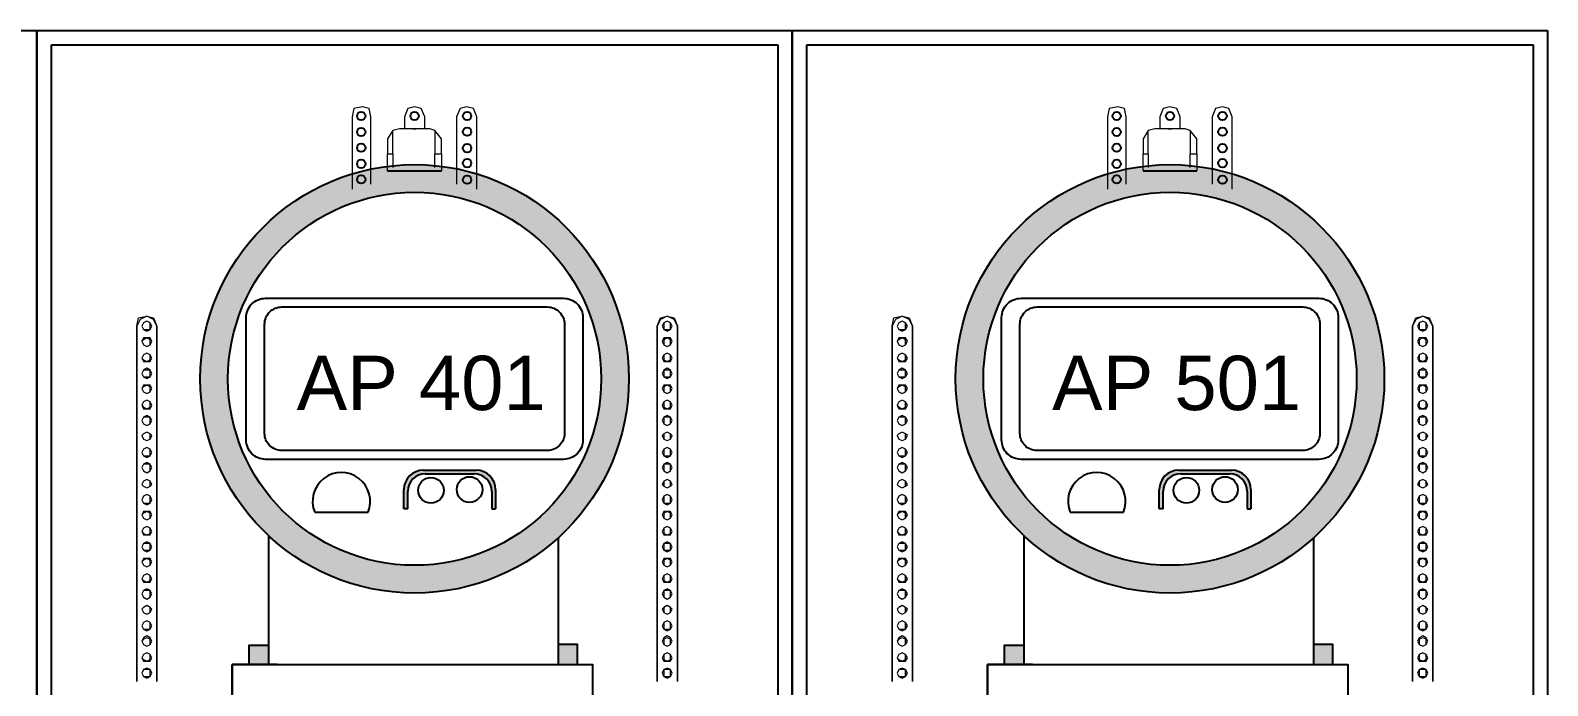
# Model space of a CAD drawing. Header units: millimetres. Extents: x 2991 to 3503, y 2795 to 2987.
# Drawn here: x 3334.93 to 3348.88, y 2841.24 to 2847.27 of the extents above; entities that cross this region are included whole.
import ezdxf

# ---------------------------------------------------------------- set-up
doc = ezdxf.new("R2010")
doc.units = ezdxf.units.MM
doc.layers.add('Pranchas', color=3, linetype='Continuous')
doc.styles.get("Standard").update_dxf_attribs({"font": ''})
doc.styles.get('Standard').set_extended_font_data('Arial')

msp = doc.modelspace()

# ---------------------------------------------------------------- hatches: boundary and pattern name
h = msp.add_hatch(color=256)
h.dxf.hatch_style = 1
h.paths.add_polyline_path([(3337.117, 2841.609), (3336.94, 2841.609), (3336.94, 2841.432), (3337.117, 2841.432)])
h.paths.add_polyline_path([(3339.959, 2841.616), (3339.782, 2841.616), (3339.782, 2841.432), (3339.959, 2841.432)])
h.paths.add_polyline_path([(3340.432, 2844.06, 1), (3336.49, 2844.06, 1)])
h.paths.add_polyline_path([(3336.745, 2844.06, -1), (3340.177, 2844.06, -1)], flags=16)
h.paths.add_polyline_path([(3340.009, 2843.497, -0.414214), (3339.831, 2843.319), (3337.091, 2843.319, -0.414214), (3336.913, 2843.497), (3336.913, 2844.624, -0.414214), (3337.091, 2844.801), (3339.831, 2844.801, -0.414214), (3340.009, 2844.624)], flags=0)
h.paths.add_polyline_path([(3339.84, 2843.558, -0.414214), (3339.682, 2843.4), (3337.24, 2843.4, -0.414214), (3337.082, 2843.558), (3337.082, 2844.562, -0.414214), (3337.24, 2844.721), (3339.682, 2844.721, -0.414214), (3339.84, 2844.562)], flags=0)
h.paths.add_polyline_path([(3339.085, 2843.041, -1), (3338.848, 2843.041, -1)], flags=0)
h.paths.add_polyline_path([(3338.73, 2843.034, -1), (3338.494, 2843.034, -1)], flags=0)
h.paths.add_polyline_path([(3338.033, 2842.832), (3337.543, 2842.832, -1.494135)], flags=0)
h = msp.add_hatch(color=256)
h.dxf.hatch_style = 1
h.paths.add_polyline_path([(3344.064, 2841.609), (3343.887, 2841.609), (3343.887, 2841.432), (3344.064, 2841.432)])
h.paths.add_polyline_path([(3346.906, 2841.616), (3346.728, 2841.616), (3346.728, 2841.432), (3346.906, 2841.432)])
h.paths.add_polyline_path([(3347.378, 2844.06, 1), (3343.437, 2844.06, 1)])
h.paths.add_polyline_path([(3343.692, 2844.06, -1), (3347.124, 2844.06, -1)], flags=16)
h.paths.add_polyline_path([(3346.955, 2843.497, -0.414214), (3346.778, 2843.319), (3344.038, 2843.319, -0.414214), (3343.86, 2843.497), (3343.86, 2844.624, -0.414214), (3344.038, 2844.801), (3346.778, 2844.801, -0.414214), (3346.955, 2844.624)], flags=0)
h.paths.add_polyline_path([(3346.787, 2843.558, -0.414214), (3346.629, 2843.4), (3344.187, 2843.4, -0.414214), (3344.028, 2843.558), (3344.028, 2844.562, -0.414214), (3344.187, 2844.721), (3346.629, 2844.721, -0.414214), (3346.787, 2844.562)], flags=0)
h.paths.add_polyline_path([(3346.032, 2843.041, -1), (3345.795, 2843.041, -1)], flags=0)
h.paths.add_polyline_path([(3345.677, 2843.034, -1), (3345.44, 2843.034, -1)], flags=0)
h.paths.add_polyline_path([(3344.98, 2842.832), (3344.49, 2842.832, -1.494135)], flags=0)
h = msp.add_hatch(color=256)
h.dxf.hatch_style = 1
h.paths.add_polyline_path([(3339.206, 2843.041, 0.414214), (3339.028, 2843.218), (3338.541, 2843.218, 0.414214), (3338.363, 2843.041), (3338.363, 2842.863), (3338.398, 2842.863), (3338.398, 2843.023, -0.414214), (3338.561, 2843.185), (3339.008, 2843.185, -0.414214), (3339.171, 2843.023), (3339.171, 2842.863), (3339.206, 2842.863)])
h = msp.add_hatch(color=256)
h.dxf.hatch_style = 1
h.paths.add_polyline_path([(3346.152, 2843.041, 0.414214), (3345.975, 2843.218), (3345.488, 2843.218, 0.414214), (3345.31, 2843.041), (3345.31, 2842.863), (3345.345, 2842.863), (3345.345, 2843.023, -0.414214), (3345.508, 2843.185), (3345.955, 2843.185, -0.414214), (3346.117, 2843.023), (3346.117, 2842.863), (3346.152, 2842.863)])

# ---------------------------------------------------------------- linework, layer by layer
for p, q in [((3335.121, 2833.506), (3335.121, 2847.133)), ((3335.121, 2847.133), (3338.461, 2847.133)), ((3338.461, 2847.133), (3341.801, 2847.133)), ((3341.801, 2847.133), (3341.801, 2833.506)), ((3342.068, 2833.506), (3342.068, 2847.133)), ((3342.068, 2847.133), (3345.408, 2847.133)), ((3345.408, 2847.133), (3348.748, 2847.133)), ((3348.748, 2847.133), (3348.748, 2833.506)), ((3338.213, 2845.974), (3338.709, 2845.974)), ((3345.16, 2845.974), (3345.656, 2845.974)), ((3338.541, 2843.218), (3339.028, 2843.218)), ((3338.561, 2843.185), (3339.008, 2843.185)), ((3345.488, 2843.218), (3345.975, 2843.218)), ((3345.508, 2843.185), (3345.955, 2843.185)), ((3338.363, 2842.863), (3338.363, 2843.041)), ((3338.398, 2842.863), (3338.398, 2843.023)), ((3339.171, 2843.023), (3339.171, 2842.863)), ((3339.206, 2843.041), (3339.206, 2842.863)), ((3345.31, 2842.863), (3345.31, 2843.041)), ((3345.345, 2842.863), (3345.345, 2843.023)), ((3346.117, 2843.023), (3346.117, 2842.863)), ((3346.152, 2843.041), (3346.152, 2842.863)), ((3337.543, 2842.832), (3338.033, 2842.832)), ((3338.398, 2842.863), (3338.363, 2842.863)), ((3339.171, 2842.863), (3339.206, 2842.863)), ((3344.49, 2842.832), (3344.98, 2842.832)), ((3345.345, 2842.863), (3345.31, 2842.863)), ((3346.117, 2842.863), (3346.152, 2842.863)), ((3337.117, 2842.618), (3337.117, 2841.432)), ((3344.064, 2842.618), (3344.064, 2841.432)), ((3339.782, 2842.597), (3339.782, 2841.432)), ((3346.728, 2842.597), (3346.728, 2841.432)), ((3337.198, 2841.432), (3336.783, 2841.432)), ((3336.783, 2841.432), (3336.783, 2841.022)), ((3344.144, 2841.432), (3343.73, 2841.432)), ((3343.73, 2841.432), (3343.73, 2841.022))]:
    msp.add_line(p, q)
for points in [[(3334.988, 2847.266), (3334.988, 2833.373), (3328.041, 2833.373), (3328.041, 2847.266)], [(3341.934, 2847.266), (3341.934, 2833.373), (3334.988, 2833.373), (3334.988, 2847.266)], [(3348.881, 2847.266), (3348.881, 2833.373), (3341.934, 2833.373), (3341.934, 2847.266)], [(3337.117, 2841.432), (3336.94, 2841.432), (3336.94, 2841.609), (3337.117, 2841.609)], [(3339.782, 2841.432), (3339.959, 2841.432), (3339.959, 2841.616), (3339.782, 2841.616)], [(3344.064, 2841.432), (3343.887, 2841.432), (3343.887, 2841.609), (3344.064, 2841.609)], [(3346.728, 2841.432), (3346.906, 2841.432), (3346.906, 2841.616), (3346.728, 2841.616)], [(3336.783, 2841.432), (3340.097, 2841.432), (3340.097, 2840.603), (3336.783, 2840.603)], [(3343.73, 2841.432), (3347.044, 2841.432), (3347.044, 2840.603), (3343.73, 2840.603)]]:
    msp.add_lwpolyline(points, close=True)
at = {"color": 0, "lineweight": 18}
for points in [[(3338.058, 2845.85), (3338.058, 2846.47), (3338.043, 2846.547), (3337.981, 2846.563), (3337.903, 2846.547), (3337.888, 2846.47), (3337.888, 2845.804)], [(3338.554, 2846.361), (3338.554, 2846.47), (3338.523, 2846.547), (3338.461, 2846.563), (3338.399, 2846.547), (3338.368, 2846.47), (3338.368, 2846.361)], [(3339.034, 2845.804), (3339.034, 2846.47), (3339.003, 2846.547), (3338.941, 2846.563), (3338.879, 2846.547), (3338.848, 2846.47), (3338.848, 2845.85)], [(3345.005, 2845.85), (3345.005, 2846.47), (3344.989, 2846.547), (3344.927, 2846.563), (3344.85, 2846.547), (3344.834, 2846.47), (3344.834, 2845.804)], [(3345.501, 2846.361), (3345.501, 2846.47), (3345.47, 2846.547), (3345.408, 2846.563), (3345.346, 2846.547), (3345.315, 2846.47), (3345.315, 2846.361)], [(3345.981, 2845.804), (3345.981, 2846.47), (3345.95, 2846.547), (3345.888, 2846.563), (3345.826, 2846.547), (3345.795, 2846.47), (3345.795, 2845.85)], [(3338.26, 2846.129), (3338.26, 2846.346), (3338.213, 2846.268), (3338.213, 2846.129)], [(3338.647, 2846.346), (3338.6, 2846.361), (3338.321, 2846.361), (3338.26, 2846.346)], [(3338.709, 2846.129), (3338.709, 2846.268), (3338.647, 2846.346), (3338.647, 2846.129)], [(3345.206, 2846.129), (3345.206, 2846.346), (3345.16, 2846.268), (3345.16, 2846.129)], [(3345.594, 2846.346), (3345.547, 2846.361), (3345.268, 2846.361), (3345.206, 2846.346)], [(3345.656, 2846.129), (3345.656, 2846.268), (3345.594, 2846.346), (3345.594, 2846.129)], [(3338.213, 2845.974), (3338.213, 2846.129), (3338.26, 2846.129), (3338.26, 2846.005)], [(3338.647, 2846.005), (3338.647, 2846.129), (3338.709, 2846.129), (3338.709, 2845.974)], [(3345.16, 2845.974), (3345.16, 2846.129), (3345.206, 2846.129), (3345.206, 2846.005)], [(3345.594, 2846.005), (3345.594, 2846.129), (3345.656, 2846.129), (3345.656, 2845.974)]]:
    msp.add_lwpolyline(points, dxfattribs=at)
for points in [[(3338.445, 2846.361), (3338.476, 2846.361)], [(3345.392, 2846.361), (3345.423, 2846.361)], [(3336.092, 2844.544), (3336.092, 2841.275), (3336.092, 2844.544), (3336.061, 2844.606), (3335.999, 2844.637), (3335.937, 2844.606), (3335.906, 2844.544), (3335.922, 2844.622), (3335.999, 2844.637), (3336.061, 2844.622)], [(3336.046, 2844.544), (3336.03, 2844.575), (3335.999, 2844.591), (3335.968, 2844.575), (3335.953, 2844.544), (3335.968, 2844.513), (3335.999, 2844.498), (3336.03, 2844.513)], [(3336.03, 2844.544), (3336.03, 2844.575), (3335.999, 2844.591), (3335.968, 2844.575), (3335.953, 2844.544), (3335.968, 2844.513), (3336.03, 2844.513)], [(3340.692, 2844.544), (3340.723, 2844.622), (3340.785, 2844.637), (3340.847, 2844.622), (3340.878, 2844.544), (3340.847, 2844.606), (3340.785, 2844.637), (3340.723, 2844.606)], [(3340.831, 2844.544), (3340.816, 2844.575), (3340.785, 2844.591), (3340.754, 2844.575), (3340.738, 2844.544), (3340.754, 2844.513), (3340.785, 2844.498), (3340.816, 2844.513)], [(3340.816, 2844.544), (3340.816, 2844.575), (3340.785, 2844.591), (3340.754, 2844.575), (3340.754, 2844.513), (3340.816, 2844.513)], [(3343.039, 2844.544), (3343.039, 2841.275), (3343.039, 2844.544), (3343.008, 2844.606), (3342.946, 2844.637), (3342.884, 2844.606), (3342.853, 2844.544), (3342.869, 2844.622), (3342.946, 2844.637), (3343.008, 2844.622)], [(3342.993, 2844.544), (3342.977, 2844.575), (3342.946, 2844.591), (3342.915, 2844.575), (3342.9, 2844.544), (3342.915, 2844.513), (3342.946, 2844.498), (3342.977, 2844.513)], [(3342.977, 2844.544), (3342.977, 2844.575), (3342.946, 2844.591), (3342.915, 2844.575), (3342.9, 2844.544), (3342.915, 2844.513), (3342.977, 2844.513)], [(3347.639, 2844.544), (3347.67, 2844.622), (3347.732, 2844.637), (3347.793, 2844.622), (3347.824, 2844.544), (3347.793, 2844.606), (3347.732, 2844.637), (3347.67, 2844.606)], [(3347.778, 2844.544), (3347.763, 2844.575), (3347.732, 2844.591), (3347.701, 2844.575), (3347.685, 2844.544), (3347.701, 2844.513), (3347.732, 2844.498), (3347.763, 2844.513)], [(3347.763, 2844.544), (3347.763, 2844.575), (3347.732, 2844.591), (3347.701, 2844.575), (3347.701, 2844.513), (3347.763, 2844.513)], [(3335.906, 2841.275), (3335.906, 2844.544)], [(3336.046, 2844.405), (3336.03, 2844.436), (3335.968, 2844.436), (3335.953, 2844.405), (3335.968, 2844.374), (3335.999, 2844.358), (3336.03, 2844.374)], [(3336.03, 2844.405), (3336.03, 2844.42), (3335.999, 2844.436), (3335.968, 2844.42), (3335.953, 2844.405), (3335.968, 2844.374), (3335.999, 2844.358), (3336.03, 2844.374)], [(3340.692, 2841.275), (3340.692, 2844.544)], [(3340.831, 2844.405), (3340.816, 2844.436), (3340.754, 2844.436), (3340.738, 2844.405), (3340.754, 2844.374), (3340.785, 2844.358), (3340.816, 2844.374)], [(3340.816, 2844.405), (3340.816, 2844.42), (3340.785, 2844.436), (3340.754, 2844.42), (3340.754, 2844.374), (3340.785, 2844.358), (3340.816, 2844.374)], [(3340.878, 2844.544), (3340.878, 2841.275)], [(3342.853, 2841.275), (3342.853, 2844.544)], [(3342.993, 2844.405), (3342.977, 2844.436), (3342.915, 2844.436), (3342.9, 2844.405), (3342.915, 2844.374), (3342.946, 2844.358), (3342.977, 2844.374)], [(3342.977, 2844.405), (3342.977, 2844.42), (3342.946, 2844.436), (3342.915, 2844.42), (3342.9, 2844.405), (3342.915, 2844.374), (3342.946, 2844.358), (3342.977, 2844.374)], [(3347.639, 2841.275), (3347.639, 2844.544)], [(3347.778, 2844.405), (3347.763, 2844.436), (3347.701, 2844.436), (3347.685, 2844.405), (3347.701, 2844.374), (3347.732, 2844.358), (3347.763, 2844.374)], [(3347.763, 2844.405), (3347.763, 2844.42), (3347.732, 2844.436), (3347.701, 2844.42), (3347.701, 2844.374), (3347.732, 2844.358), (3347.763, 2844.374)], [(3347.824, 2844.544), (3347.824, 2841.275)], [(3336.046, 2844.25), (3336.03, 2844.281), (3335.999, 2844.296), (3335.968, 2844.281), (3335.953, 2844.25), (3335.968, 2844.219), (3336.03, 2844.219)], [(3336.03, 2844.25), (3336.03, 2844.281), (3335.999, 2844.296), (3335.968, 2844.281), (3335.953, 2844.25), (3335.968, 2844.234), (3335.999, 2844.219), (3336.03, 2844.234)], [(3340.831, 2844.25), (3340.816, 2844.281), (3340.785, 2844.296), (3340.754, 2844.281), (3340.738, 2844.25), (3340.754, 2844.219), (3340.816, 2844.219)], [(3340.816, 2844.25), (3340.816, 2844.281), (3340.785, 2844.296), (3340.754, 2844.281), (3340.754, 2844.234), (3340.785, 2844.219), (3340.816, 2844.234)], [(3342.993, 2844.25), (3342.977, 2844.281), (3342.946, 2844.296), (3342.915, 2844.281), (3342.9, 2844.25), (3342.915, 2844.219), (3342.977, 2844.219)], [(3342.977, 2844.25), (3342.977, 2844.281), (3342.946, 2844.296), (3342.915, 2844.281), (3342.9, 2844.25), (3342.915, 2844.234), (3342.946, 2844.219), (3342.977, 2844.234)], [(3347.778, 2844.25), (3347.763, 2844.281), (3347.732, 2844.296), (3347.701, 2844.281), (3347.685, 2844.25), (3347.701, 2844.219), (3347.763, 2844.219)], [(3347.763, 2844.25), (3347.763, 2844.281), (3347.732, 2844.296), (3347.701, 2844.281), (3347.701, 2844.234), (3347.732, 2844.219), (3347.763, 2844.234)], [(3336.046, 2844.11), (3336.03, 2844.141), (3335.999, 2844.157), (3335.968, 2844.141), (3335.953, 2844.11), (3335.968, 2844.079), (3335.999, 2844.064), (3336.03, 2844.079)], [(3336.03, 2844.11), (3336.03, 2844.141), (3335.968, 2844.141), (3335.953, 2844.11), (3335.968, 2844.079), (3336.03, 2844.079)], [(3340.831, 2844.11), (3340.816, 2844.141), (3340.785, 2844.157), (3340.754, 2844.141), (3340.738, 2844.11), (3340.754, 2844.079), (3340.785, 2844.064), (3340.816, 2844.079)], [(3340.816, 2844.11), (3340.816, 2844.141), (3340.754, 2844.141), (3340.754, 2844.079), (3340.816, 2844.079)], [(3342.993, 2844.11), (3342.977, 2844.141), (3342.946, 2844.157), (3342.915, 2844.141), (3342.9, 2844.11), (3342.915, 2844.079), (3342.946, 2844.064), (3342.977, 2844.079)], [(3342.977, 2844.11), (3342.977, 2844.141), (3342.915, 2844.141), (3342.9, 2844.11), (3342.915, 2844.079), (3342.977, 2844.079)], [(3347.778, 2844.11), (3347.763, 2844.141), (3347.732, 2844.157), (3347.701, 2844.141), (3347.685, 2844.11), (3347.701, 2844.079), (3347.732, 2844.064), (3347.763, 2844.079)], [(3347.763, 2844.11), (3347.763, 2844.141), (3347.701, 2844.141), (3347.701, 2844.079), (3347.763, 2844.079)], [(3336.046, 2843.971), (3336.03, 2844.002), (3335.968, 2844.002), (3335.953, 2843.971), (3335.968, 2843.94), (3335.999, 2843.924), (3336.03, 2843.94)], [(3336.03, 2843.971), (3336.03, 2843.986), (3335.999, 2844.002), (3335.968, 2843.986), (3335.953, 2843.971), (3335.968, 2843.94), (3335.999, 2843.924), (3336.03, 2843.94)], [(3340.831, 2843.971), (3340.816, 2844.002), (3340.754, 2844.002), (3340.738, 2843.971), (3340.754, 2843.94), (3340.785, 2843.924), (3340.816, 2843.94)], [(3340.816, 2843.971), (3340.816, 2843.986), (3340.785, 2844.002), (3340.754, 2843.986), (3340.754, 2843.94), (3340.785, 2843.924), (3340.816, 2843.94)], [(3342.993, 2843.971), (3342.977, 2844.002), (3342.915, 2844.002), (3342.9, 2843.971), (3342.915, 2843.94), (3342.946, 2843.924), (3342.977, 2843.94)], [(3342.977, 2843.971), (3342.977, 2843.986), (3342.946, 2844.002), (3342.915, 2843.986), (3342.9, 2843.971), (3342.915, 2843.94), (3342.946, 2843.924), (3342.977, 2843.94)], [(3347.778, 2843.971), (3347.763, 2844.002), (3347.701, 2844.002), (3347.685, 2843.971), (3347.701, 2843.94), (3347.732, 2843.924), (3347.763, 2843.94)], [(3347.763, 2843.971), (3347.763, 2843.986), (3347.732, 2844.002), (3347.701, 2843.986), (3347.701, 2843.94), (3347.732, 2843.924), (3347.763, 2843.94)], [(3336.03, 2843.816), (3336.03, 2843.847), (3335.999, 2843.862), (3335.968, 2843.847), (3335.953, 2843.816), (3335.968, 2843.8), (3335.999, 2843.785), (3336.03, 2843.8)], [(3336.046, 2843.816), (3336.03, 2843.847), (3335.999, 2843.862), (3335.968, 2843.847), (3335.953, 2843.816), (3335.968, 2843.785), (3336.03, 2843.785)], [(3340.831, 2843.816), (3340.816, 2843.847), (3340.785, 2843.862), (3340.754, 2843.847), (3340.738, 2843.816), (3340.754, 2843.785), (3340.816, 2843.785)], [(3340.816, 2843.816), (3340.816, 2843.847), (3340.785, 2843.862), (3340.754, 2843.847), (3340.754, 2843.8), (3340.785, 2843.785), (3340.816, 2843.8)], [(3342.977, 2843.816), (3342.977, 2843.847), (3342.946, 2843.862), (3342.915, 2843.847), (3342.9, 2843.816), (3342.915, 2843.8), (3342.946, 2843.785), (3342.977, 2843.8)], [(3342.993, 2843.816), (3342.977, 2843.847), (3342.946, 2843.862), (3342.915, 2843.847), (3342.9, 2843.816), (3342.915, 2843.785), (3342.977, 2843.785)], [(3347.778, 2843.816), (3347.763, 2843.847), (3347.732, 2843.862), (3347.701, 2843.847), (3347.685, 2843.816), (3347.701, 2843.785), (3347.763, 2843.785)], [(3347.763, 2843.816), (3347.763, 2843.847), (3347.732, 2843.862), (3347.701, 2843.847), (3347.701, 2843.8), (3347.732, 2843.785), (3347.763, 2843.8)], [(3336.046, 2843.677), (3336.03, 2843.707), (3335.999, 2843.723), (3335.968, 2843.707), (3335.953, 2843.677), (3335.968, 2843.646), (3335.999, 2843.63), (3336.03, 2843.646)], [(3340.831, 2843.677), (3340.816, 2843.707), (3340.785, 2843.723), (3340.754, 2843.707), (3340.738, 2843.677), (3340.754, 2843.646), (3340.785, 2843.63), (3340.816, 2843.646)], [(3342.993, 2843.677), (3342.977, 2843.707), (3342.946, 2843.723), (3342.915, 2843.707), (3342.9, 2843.677), (3342.915, 2843.646), (3342.946, 2843.63), (3342.977, 2843.646)], [(3347.778, 2843.677), (3347.763, 2843.707), (3347.732, 2843.723), (3347.701, 2843.707), (3347.685, 2843.677), (3347.701, 2843.646), (3347.732, 2843.63), (3347.763, 2843.646)], [(3336.03, 2843.677), (3336.03, 2843.707), (3335.968, 2843.707), (3335.953, 2843.677), (3335.968, 2843.646), (3335.999, 2843.63), (3336.03, 2843.646)], [(3340.816, 2843.677), (3340.816, 2843.707), (3340.754, 2843.707), (3340.754, 2843.646), (3340.785, 2843.63), (3340.816, 2843.646)], [(3342.977, 2843.677), (3342.977, 2843.707), (3342.915, 2843.707), (3342.9, 2843.677), (3342.915, 2843.646), (3342.946, 2843.63), (3342.977, 2843.646)], [(3347.763, 2843.677), (3347.763, 2843.707), (3347.701, 2843.707), (3347.701, 2843.646), (3347.732, 2843.63), (3347.763, 2843.646)], [(3336.046, 2843.537), (3336.03, 2843.553), (3335.999, 2843.568), (3335.968, 2843.553), (3335.953, 2843.537), (3335.968, 2843.506), (3335.999, 2843.491), (3336.03, 2843.506)], [(3336.03, 2843.537), (3336.03, 2843.553), (3335.999, 2843.568), (3335.968, 2843.553), (3335.953, 2843.537), (3335.968, 2843.506), (3335.999, 2843.491), (3336.03, 2843.506)], [(3340.831, 2843.537), (3340.816, 2843.553), (3340.785, 2843.568), (3340.754, 2843.553), (3340.738, 2843.537), (3340.754, 2843.506), (3340.785, 2843.491), (3340.816, 2843.506)], [(3340.816, 2843.537), (3340.816, 2843.553), (3340.785, 2843.568), (3340.754, 2843.553), (3340.754, 2843.506), (3340.785, 2843.491), (3340.816, 2843.506)], [(3342.993, 2843.537), (3342.977, 2843.553), (3342.946, 2843.568), (3342.915, 2843.553), (3342.9, 2843.537), (3342.915, 2843.506), (3342.946, 2843.491), (3342.977, 2843.506)], [(3342.977, 2843.537), (3342.977, 2843.553), (3342.946, 2843.568), (3342.915, 2843.553), (3342.9, 2843.537), (3342.915, 2843.506), (3342.946, 2843.491), (3342.977, 2843.506)], [(3347.778, 2843.537), (3347.763, 2843.553), (3347.732, 2843.568), (3347.701, 2843.553), (3347.685, 2843.537), (3347.701, 2843.506), (3347.732, 2843.491), (3347.763, 2843.506)], [(3347.763, 2843.537), (3347.763, 2843.553), (3347.732, 2843.568), (3347.701, 2843.553), (3347.701, 2843.506), (3347.732, 2843.491), (3347.763, 2843.506)], [(3336.046, 2843.382), (3336.03, 2843.413), (3335.999, 2843.429), (3335.968, 2843.413), (3335.953, 2843.382), (3335.968, 2843.351), (3335.999, 2843.336), (3336.03, 2843.351)], [(3336.03, 2843.382), (3336.03, 2843.413), (3335.999, 2843.429), (3335.968, 2843.413), (3335.953, 2843.382), (3335.968, 2843.351), (3336.03, 2843.351)], [(3340.831, 2843.382), (3340.816, 2843.413), (3340.785, 2843.429), (3340.754, 2843.413), (3340.738, 2843.382), (3340.754, 2843.351), (3340.785, 2843.336), (3340.816, 2843.351)], [(3340.816, 2843.382), (3340.816, 2843.413), (3340.785, 2843.429), (3340.754, 2843.413), (3340.754, 2843.351), (3340.816, 2843.351)], [(3342.993, 2843.382), (3342.977, 2843.413), (3342.946, 2843.429), (3342.915, 2843.413), (3342.9, 2843.382), (3342.915, 2843.351), (3342.946, 2843.336), (3342.977, 2843.351)], [(3342.977, 2843.382), (3342.977, 2843.413), (3342.946, 2843.429), (3342.915, 2843.413), (3342.9, 2843.382), (3342.915, 2843.351), (3342.977, 2843.351)], [(3347.778, 2843.382), (3347.763, 2843.413), (3347.732, 2843.429), (3347.701, 2843.413), (3347.685, 2843.382), (3347.701, 2843.351), (3347.732, 2843.336), (3347.763, 2843.351)], [(3347.763, 2843.382), (3347.763, 2843.413), (3347.732, 2843.429), (3347.701, 2843.413), (3347.701, 2843.351), (3347.763, 2843.351)], [(3336.046, 2843.243), (3336.03, 2843.274), (3335.999, 2843.289), (3335.968, 2843.274), (3335.953, 2843.243), (3335.968, 2843.212), (3335.999, 2843.196), (3336.03, 2843.212)], [(3336.03, 2843.243), (3336.03, 2843.274), (3335.968, 2843.274), (3335.953, 2843.243), (3335.968, 2843.212), (3335.999, 2843.196), (3336.03, 2843.212)], [(3340.831, 2843.243), (3340.816, 2843.274), (3340.785, 2843.289), (3340.754, 2843.274), (3340.738, 2843.243), (3340.754, 2843.212), (3340.785, 2843.196), (3340.816, 2843.212)], [(3340.816, 2843.243), (3340.816, 2843.274), (3340.754, 2843.274), (3340.754, 2843.212), (3340.785, 2843.196), (3340.816, 2843.212)], [(3342.993, 2843.243), (3342.977, 2843.274), (3342.946, 2843.289), (3342.915, 2843.274), (3342.9, 2843.243), (3342.915, 2843.212), (3342.946, 2843.196), (3342.977, 2843.212)], [(3342.977, 2843.243), (3342.977, 2843.274), (3342.915, 2843.274), (3342.9, 2843.243), (3342.915, 2843.212), (3342.946, 2843.196), (3342.977, 2843.212)], [(3347.778, 2843.243), (3347.763, 2843.274), (3347.732, 2843.289), (3347.701, 2843.274), (3347.685, 2843.243), (3347.701, 2843.212), (3347.732, 2843.196), (3347.763, 2843.212)], [(3347.763, 2843.243), (3347.763, 2843.274), (3347.701, 2843.274), (3347.701, 2843.212), (3347.732, 2843.196), (3347.763, 2843.212)], [(3336.03, 2843.088), (3336.03, 2843.119), (3335.999, 2843.134), (3335.968, 2843.119), (3335.953, 2843.088), (3335.968, 2843.072), (3335.999, 2843.057), (3336.03, 2843.072)], [(3336.046, 2843.088), (3336.03, 2843.119), (3335.999, 2843.134), (3335.968, 2843.119), (3335.953, 2843.088), (3335.968, 2843.072), (3335.999, 2843.057), (3336.03, 2843.072)], [(3340.831, 2843.088), (3340.816, 2843.119), (3340.785, 2843.134), (3340.754, 2843.119), (3340.738, 2843.088), (3340.754, 2843.072), (3340.785, 2843.057), (3340.816, 2843.072)], [(3340.816, 2843.088), (3340.816, 2843.119), (3340.785, 2843.134), (3340.754, 2843.119), (3340.754, 2843.072), (3340.785, 2843.057), (3340.816, 2843.072)], [(3342.977, 2843.088), (3342.977, 2843.119), (3342.946, 2843.134), (3342.915, 2843.119), (3342.9, 2843.088), (3342.915, 2843.072), (3342.946, 2843.057), (3342.977, 2843.072)], [(3342.993, 2843.088), (3342.977, 2843.119), (3342.946, 2843.134), (3342.915, 2843.119), (3342.9, 2843.088), (3342.915, 2843.072), (3342.946, 2843.057), (3342.977, 2843.072)], [(3347.778, 2843.088), (3347.763, 2843.119), (3347.732, 2843.134), (3347.701, 2843.119), (3347.685, 2843.088), (3347.701, 2843.072), (3347.732, 2843.057), (3347.763, 2843.072)], [(3347.763, 2843.088), (3347.763, 2843.119), (3347.732, 2843.134), (3347.701, 2843.119), (3347.701, 2843.072), (3347.732, 2843.057), (3347.763, 2843.072)], [(3336.03, 2842.948), (3336.03, 2842.979), (3335.999, 2842.995), (3335.968, 2842.979), (3335.953, 2842.948), (3335.968, 2842.917), (3336.03, 2842.917)], [(3336.046, 2842.948), (3336.03, 2842.979), (3335.999, 2842.995), (3335.968, 2842.979), (3335.953, 2842.948), (3335.968, 2842.917), (3335.999, 2842.902), (3336.03, 2842.917)], [(3340.831, 2842.948), (3340.816, 2842.979), (3340.785, 2842.995), (3340.754, 2842.979), (3340.738, 2842.948), (3340.754, 2842.917), (3340.785, 2842.902), (3340.816, 2842.917)], [(3340.816, 2842.948), (3340.816, 2842.979), (3340.785, 2842.995), (3340.754, 2842.979), (3340.754, 2842.917), (3340.816, 2842.917)], [(3342.977, 2842.948), (3342.977, 2842.979), (3342.946, 2842.995), (3342.915, 2842.979), (3342.9, 2842.948), (3342.915, 2842.917), (3342.977, 2842.917)], [(3342.993, 2842.948), (3342.977, 2842.979), (3342.946, 2842.995), (3342.915, 2842.979), (3342.9, 2842.948), (3342.915, 2842.917), (3342.946, 2842.902), (3342.977, 2842.917)], [(3347.778, 2842.948), (3347.763, 2842.979), (3347.732, 2842.995), (3347.701, 2842.979), (3347.685, 2842.948), (3347.701, 2842.917), (3347.732, 2842.902), (3347.763, 2842.917)], [(3347.763, 2842.948), (3347.763, 2842.979), (3347.732, 2842.995), (3347.701, 2842.979), (3347.701, 2842.917), (3347.763, 2842.917)], [(3336.03, 2842.809), (3336.03, 2842.824), (3335.999, 2842.84), (3335.968, 2842.824), (3335.953, 2842.809), (3335.968, 2842.778), (3335.999, 2842.762), (3336.03, 2842.778)], [(3336.046, 2842.809), (3336.03, 2842.84), (3335.968, 2842.84), (3335.953, 2842.809), (3335.968, 2842.778), (3335.999, 2842.762), (3336.03, 2842.778)], [(3340.831, 2842.809), (3340.816, 2842.84), (3340.754, 2842.84), (3340.738, 2842.809), (3340.754, 2842.778), (3340.785, 2842.762), (3340.816, 2842.778)], [(3340.816, 2842.809), (3340.816, 2842.824), (3340.785, 2842.84), (3340.754, 2842.824), (3340.754, 2842.778), (3340.785, 2842.762), (3340.816, 2842.778)], [(3342.977, 2842.809), (3342.977, 2842.824), (3342.946, 2842.84), (3342.915, 2842.824), (3342.9, 2842.809), (3342.915, 2842.778), (3342.946, 2842.762), (3342.977, 2842.778)], [(3342.993, 2842.809), (3342.977, 2842.84), (3342.915, 2842.84), (3342.9, 2842.809), (3342.915, 2842.778), (3342.946, 2842.762), (3342.977, 2842.778)], [(3347.778, 2842.809), (3347.763, 2842.84), (3347.701, 2842.84), (3347.685, 2842.809), (3347.701, 2842.778), (3347.732, 2842.762), (3347.763, 2842.778)], [(3347.763, 2842.809), (3347.763, 2842.824), (3347.732, 2842.84), (3347.701, 2842.824), (3347.701, 2842.778), (3347.732, 2842.762), (3347.763, 2842.778)], [(3336.03, 2842.654), (3336.03, 2842.685), (3335.999, 2842.7), (3335.968, 2842.685), (3335.953, 2842.654), (3335.968, 2842.638), (3335.999, 2842.623), (3336.03, 2842.638)], [(3336.046, 2842.654), (3336.03, 2842.685), (3335.999, 2842.7), (3335.968, 2842.685), (3335.953, 2842.654), (3335.968, 2842.623), (3336.03, 2842.623)], [(3340.831, 2842.654), (3340.816, 2842.685), (3340.785, 2842.7), (3340.754, 2842.685), (3340.738, 2842.654), (3340.754, 2842.623), (3340.816, 2842.623)], [(3340.816, 2842.654), (3340.816, 2842.685), (3340.785, 2842.7), (3340.754, 2842.685), (3340.754, 2842.638), (3340.785, 2842.623), (3340.816, 2842.638)], [(3342.977, 2842.654), (3342.977, 2842.685), (3342.946, 2842.7), (3342.915, 2842.685), (3342.9, 2842.654), (3342.915, 2842.638), (3342.946, 2842.623), (3342.977, 2842.638)], [(3342.993, 2842.654), (3342.977, 2842.685), (3342.946, 2842.7), (3342.915, 2842.685), (3342.9, 2842.654), (3342.915, 2842.623), (3342.977, 2842.623)], [(3347.778, 2842.654), (3347.763, 2842.685), (3347.732, 2842.7), (3347.701, 2842.685), (3347.685, 2842.654), (3347.701, 2842.623), (3347.763, 2842.623)], [(3347.763, 2842.654), (3347.763, 2842.685), (3347.732, 2842.7), (3347.701, 2842.685), (3347.701, 2842.638), (3347.732, 2842.623), (3347.763, 2842.638)], [(3336.046, 2842.515), (3336.03, 2842.546), (3335.999, 2842.561), (3335.968, 2842.546), (3335.953, 2842.515), (3335.968, 2842.484), (3335.999, 2842.468), (3336.03, 2842.484)], [(3336.03, 2842.515), (3336.03, 2842.546), (3335.968, 2842.546), (3335.953, 2842.515), (3335.968, 2842.484), (3336.03, 2842.484)], [(3340.831, 2842.515), (3340.816, 2842.546), (3340.785, 2842.561), (3340.754, 2842.546), (3340.738, 2842.515), (3340.754, 2842.484), (3340.785, 2842.468), (3340.816, 2842.484)], [(3340.816, 2842.515), (3340.816, 2842.546), (3340.754, 2842.546), (3340.754, 2842.484), (3340.816, 2842.484)], [(3342.993, 2842.515), (3342.977, 2842.546), (3342.946, 2842.561), (3342.915, 2842.546), (3342.9, 2842.515), (3342.915, 2842.484), (3342.946, 2842.468), (3342.977, 2842.484)], [(3342.977, 2842.515), (3342.977, 2842.546), (3342.915, 2842.546), (3342.9, 2842.515), (3342.915, 2842.484), (3342.977, 2842.484)], [(3347.778, 2842.515), (3347.763, 2842.546), (3347.732, 2842.561), (3347.701, 2842.546), (3347.685, 2842.515), (3347.701, 2842.484), (3347.732, 2842.468), (3347.763, 2842.484)], [(3347.763, 2842.515), (3347.763, 2842.546), (3347.701, 2842.546), (3347.701, 2842.484), (3347.763, 2842.484)], [(3336.03, 2842.375), (3336.03, 2842.391), (3335.999, 2842.406), (3335.968, 2842.391), (3335.953, 2842.375), (3335.968, 2842.344), (3335.999, 2842.329), (3336.03, 2842.344)], [(3336.046, 2842.375), (3336.03, 2842.406), (3335.968, 2842.406), (3335.953, 2842.375), (3335.968, 2842.344), (3335.999, 2842.329), (3336.03, 2842.344)], [(3340.831, 2842.375), (3340.816, 2842.406), (3340.754, 2842.406), (3340.738, 2842.375), (3340.754, 2842.344), (3340.785, 2842.329), (3340.816, 2842.344)], [(3340.816, 2842.375), (3340.816, 2842.391), (3340.785, 2842.406), (3340.754, 2842.391), (3340.754, 2842.344), (3340.785, 2842.329), (3340.816, 2842.344)], [(3342.977, 2842.375), (3342.977, 2842.391), (3342.946, 2842.406), (3342.915, 2842.391), (3342.9, 2842.375), (3342.915, 2842.344), (3342.946, 2842.329), (3342.977, 2842.344)], [(3342.993, 2842.375), (3342.977, 2842.406), (3342.915, 2842.406), (3342.9, 2842.375), (3342.915, 2842.344), (3342.946, 2842.329), (3342.977, 2842.344)], [(3347.778, 2842.375), (3347.763, 2842.406), (3347.701, 2842.406), (3347.685, 2842.375), (3347.701, 2842.344), (3347.732, 2842.329), (3347.763, 2842.344)], [(3347.763, 2842.375), (3347.763, 2842.391), (3347.732, 2842.406), (3347.701, 2842.391), (3347.701, 2842.344), (3347.732, 2842.329), (3347.763, 2842.344)], [(3336.046, 2842.22), (3336.03, 2842.251), (3335.999, 2842.267), (3335.968, 2842.251), (3335.953, 2842.22), (3335.968, 2842.189), (3336.03, 2842.189)], [(3336.03, 2842.22), (3336.03, 2842.251), (3335.999, 2842.267), (3335.968, 2842.251), (3335.953, 2842.22), (3335.968, 2842.205), (3335.999, 2842.189), (3336.03, 2842.205)], [(3340.831, 2842.22), (3340.816, 2842.251), (3340.785, 2842.267), (3340.754, 2842.251), (3340.738, 2842.22), (3340.754, 2842.189), (3340.816, 2842.189)], [(3340.816, 2842.22), (3340.816, 2842.251), (3340.785, 2842.267), (3340.754, 2842.251), (3340.754, 2842.205), (3340.785, 2842.189), (3340.816, 2842.205)], [(3342.993, 2842.22), (3342.977, 2842.251), (3342.946, 2842.267), (3342.915, 2842.251), (3342.9, 2842.22), (3342.915, 2842.189), (3342.977, 2842.189)], [(3342.977, 2842.22), (3342.977, 2842.251), (3342.946, 2842.267), (3342.915, 2842.251), (3342.9, 2842.22), (3342.915, 2842.205), (3342.946, 2842.189), (3342.977, 2842.205)], [(3347.778, 2842.22), (3347.763, 2842.251), (3347.732, 2842.267), (3347.701, 2842.251), (3347.685, 2842.22), (3347.701, 2842.189), (3347.763, 2842.189)], [(3347.763, 2842.22), (3347.763, 2842.251), (3347.732, 2842.267), (3347.701, 2842.251), (3347.701, 2842.205), (3347.732, 2842.189), (3347.763, 2842.205)], [(3336.046, 2842.081), (3336.03, 2842.112), (3335.999, 2842.127), (3335.968, 2842.112), (3335.953, 2842.081), (3335.968, 2842.05), (3335.999, 2842.034), (3336.03, 2842.05)], [(3336.03, 2842.081), (3336.03, 2842.112), (3335.968, 2842.112), (3335.953, 2842.081), (3335.968, 2842.05), (3335.999, 2842.034), (3336.03, 2842.05)], [(3340.831, 2842.081), (3340.816, 2842.112), (3340.785, 2842.127), (3340.754, 2842.112), (3340.738, 2842.081), (3340.754, 2842.05), (3340.785, 2842.034), (3340.816, 2842.05)], [(3340.816, 2842.081), (3340.816, 2842.112), (3340.754, 2842.112), (3340.754, 2842.05), (3340.785, 2842.034), (3340.816, 2842.05)], [(3342.993, 2842.081), (3342.977, 2842.112), (3342.946, 2842.127), (3342.915, 2842.112), (3342.9, 2842.081), (3342.915, 2842.05), (3342.946, 2842.034), (3342.977, 2842.05)], [(3342.977, 2842.081), (3342.977, 2842.112), (3342.915, 2842.112), (3342.9, 2842.081), (3342.915, 2842.05), (3342.946, 2842.034), (3342.977, 2842.05)], [(3347.778, 2842.081), (3347.763, 2842.112), (3347.732, 2842.127), (3347.701, 2842.112), (3347.685, 2842.081), (3347.701, 2842.05), (3347.732, 2842.034), (3347.763, 2842.05)], [(3347.763, 2842.081), (3347.763, 2842.112), (3347.701, 2842.112), (3347.701, 2842.05), (3347.732, 2842.034), (3347.763, 2842.05)], [(3336.03, 2841.942), (3336.03, 2841.957), (3335.999, 2841.973), (3335.968, 2841.957), (3335.953, 2841.942), (3335.968, 2841.911), (3335.999, 2841.895), (3336.03, 2841.911)], [(3336.046, 2841.942), (3336.03, 2841.957), (3335.999, 2841.973), (3335.968, 2841.957), (3335.953, 2841.942), (3335.968, 2841.911), (3335.999, 2841.895), (3336.03, 2841.911)], [(3340.831, 2841.942), (3340.816, 2841.957), (3340.785, 2841.973), (3340.754, 2841.957), (3340.738, 2841.942), (3340.754, 2841.911), (3340.785, 2841.895), (3340.816, 2841.911)], [(3340.816, 2841.942), (3340.816, 2841.957), (3340.785, 2841.973), (3340.754, 2841.957), (3340.754, 2841.911), (3340.785, 2841.895), (3340.816, 2841.911)], [(3342.977, 2841.942), (3342.977, 2841.957), (3342.946, 2841.973), (3342.915, 2841.957), (3342.9, 2841.942), (3342.915, 2841.911), (3342.946, 2841.895), (3342.977, 2841.911)], [(3342.993, 2841.942), (3342.977, 2841.957), (3342.946, 2841.973), (3342.915, 2841.957), (3342.9, 2841.942), (3342.915, 2841.911), (3342.946, 2841.895), (3342.977, 2841.911)], [(3347.778, 2841.942), (3347.763, 2841.957), (3347.732, 2841.973), (3347.701, 2841.957), (3347.685, 2841.942), (3347.701, 2841.911), (3347.732, 2841.895), (3347.763, 2841.911)], [(3347.763, 2841.942), (3347.763, 2841.957), (3347.732, 2841.973), (3347.701, 2841.957), (3347.701, 2841.911), (3347.732, 2841.895), (3347.763, 2841.911)], [(3336.03, 2841.787), (3336.03, 2841.818), (3335.999, 2841.833), (3335.968, 2841.818), (3335.953, 2841.787), (3335.968, 2841.756), (3336.03, 2841.756)], [(3336.046, 2841.787), (3336.03, 2841.818), (3335.999, 2841.833), (3335.968, 2841.818), (3335.953, 2841.787), (3335.968, 2841.756), (3335.999, 2841.74), (3336.03, 2841.756)], [(3340.831, 2841.787), (3340.816, 2841.818), (3340.785, 2841.833), (3340.754, 2841.818), (3340.738, 2841.787), (3340.754, 2841.756), (3340.785, 2841.74), (3340.816, 2841.756)], [(3340.816, 2841.787), (3340.816, 2841.818), (3340.785, 2841.833), (3340.754, 2841.818), (3340.754, 2841.756), (3340.816, 2841.756)], [(3342.977, 2841.787), (3342.977, 2841.818), (3342.946, 2841.833), (3342.915, 2841.818), (3342.9, 2841.787), (3342.915, 2841.756), (3342.977, 2841.756)], [(3342.993, 2841.787), (3342.977, 2841.818), (3342.946, 2841.833), (3342.915, 2841.818), (3342.9, 2841.787), (3342.915, 2841.756), (3342.946, 2841.74), (3342.977, 2841.756)], [(3347.778, 2841.787), (3347.763, 2841.818), (3347.732, 2841.833), (3347.701, 2841.818), (3347.685, 2841.787), (3347.701, 2841.756), (3347.732, 2841.74), (3347.763, 2841.756)], [(3347.763, 2841.787), (3347.763, 2841.818), (3347.732, 2841.833), (3347.701, 2841.818), (3347.701, 2841.756), (3347.763, 2841.756)], [(3336.046, 2841.647), (3336.03, 2841.678), (3335.999, 2841.694), (3335.968, 2841.678), (3335.953, 2841.647), (3335.968, 2841.616), (3335.999, 2841.601), (3336.03, 2841.616)], [(3336.03, 2841.647), (3336.03, 2841.663), (3335.999, 2841.678), (3335.968, 2841.663), (3335.953, 2841.647), (3335.968, 2841.616), (3335.999, 2841.601), (3336.03, 2841.616)], [(3340.831, 2841.647), (3340.816, 2841.678), (3340.785, 2841.694), (3340.754, 2841.678), (3340.738, 2841.647), (3340.754, 2841.616), (3340.785, 2841.601), (3340.816, 2841.616)], [(3340.816, 2841.647), (3340.816, 2841.663), (3340.785, 2841.678), (3340.754, 2841.663), (3340.754, 2841.616), (3340.785, 2841.601), (3340.816, 2841.616)], [(3342.993, 2841.647), (3342.977, 2841.678), (3342.946, 2841.694), (3342.915, 2841.678), (3342.9, 2841.647), (3342.915, 2841.616), (3342.946, 2841.601), (3342.977, 2841.616)], [(3342.977, 2841.647), (3342.977, 2841.663), (3342.946, 2841.678), (3342.915, 2841.663), (3342.9, 2841.647), (3342.915, 2841.616), (3342.946, 2841.601), (3342.977, 2841.616)], [(3347.778, 2841.647), (3347.763, 2841.678), (3347.732, 2841.694), (3347.701, 2841.678), (3347.685, 2841.647), (3347.701, 2841.616), (3347.732, 2841.601), (3347.763, 2841.616)], [(3347.763, 2841.647), (3347.763, 2841.663), (3347.732, 2841.678), (3347.701, 2841.663), (3347.701, 2841.616), (3347.732, 2841.601), (3347.763, 2841.616)], [(3336.046, 2841.492), (3336.03, 2841.523), (3335.999, 2841.539), (3335.968, 2841.523), (3335.953, 2841.492), (3335.968, 2841.461), (3336.03, 2841.461)], [(3336.03, 2841.492), (3336.03, 2841.523), (3335.999, 2841.539), (3335.968, 2841.523), (3335.953, 2841.492), (3335.968, 2841.477), (3335.999, 2841.461), (3336.03, 2841.477)], [(3340.831, 2841.492), (3340.816, 2841.523), (3340.785, 2841.539), (3340.754, 2841.523), (3340.738, 2841.492), (3340.754, 2841.461), (3340.816, 2841.461)], [(3340.816, 2841.492), (3340.816, 2841.523), (3340.785, 2841.539), (3340.754, 2841.523), (3340.754, 2841.477), (3340.785, 2841.461), (3340.816, 2841.477)], [(3342.993, 2841.492), (3342.977, 2841.523), (3342.946, 2841.539), (3342.915, 2841.523), (3342.9, 2841.492), (3342.915, 2841.461), (3342.977, 2841.461)], [(3342.977, 2841.492), (3342.977, 2841.523), (3342.946, 2841.539), (3342.915, 2841.523), (3342.9, 2841.492), (3342.915, 2841.477), (3342.946, 2841.461), (3342.977, 2841.477)], [(3347.778, 2841.492), (3347.763, 2841.523), (3347.732, 2841.539), (3347.701, 2841.523), (3347.685, 2841.492), (3347.701, 2841.461), (3347.763, 2841.461)], [(3347.763, 2841.492), (3347.763, 2841.523), (3347.732, 2841.539), (3347.701, 2841.523), (3347.701, 2841.477), (3347.732, 2841.461), (3347.763, 2841.477)], [(3336.046, 2841.353), (3336.03, 2841.384), (3335.999, 2841.399), (3335.968, 2841.384), (3335.953, 2841.353), (3335.968, 2841.322), (3335.999, 2841.306), (3336.03, 2841.322)], [(3336.03, 2841.353), (3336.03, 2841.384), (3335.968, 2841.384), (3335.953, 2841.353), (3335.968, 2841.322), (3336.03, 2841.322)], [(3340.831, 2841.353), (3340.816, 2841.384), (3340.785, 2841.399), (3340.754, 2841.384), (3340.738, 2841.353), (3340.754, 2841.322), (3340.785, 2841.306), (3340.816, 2841.322)], [(3340.816, 2841.353), (3340.816, 2841.384), (3340.754, 2841.384), (3340.754, 2841.322), (3340.816, 2841.322)], [(3342.993, 2841.353), (3342.977, 2841.384), (3342.946, 2841.399), (3342.915, 2841.384), (3342.9, 2841.353), (3342.915, 2841.322), (3342.946, 2841.306), (3342.977, 2841.322)], [(3342.977, 2841.353), (3342.977, 2841.384), (3342.915, 2841.384), (3342.9, 2841.353), (3342.915, 2841.322), (3342.977, 2841.322)], [(3347.778, 2841.353), (3347.763, 2841.384), (3347.732, 2841.399), (3347.701, 2841.384), (3347.685, 2841.353), (3347.701, 2841.322), (3347.732, 2841.306), (3347.763, 2841.322)], [(3347.763, 2841.353), (3347.763, 2841.384), (3347.701, 2841.384), (3347.701, 2841.322), (3347.763, 2841.322)]]:
    msp.add_lwpolyline(points, close=True, dxfattribs=at)
for points in [[(3337.091, 2844.801), (3339.831, 2844.801, -0.414214), (3340.009, 2844.624), (3340.009, 2843.497, -0.414214), (3339.831, 2843.319), (3337.091, 2843.319, -0.414214), (3336.913, 2843.497), (3336.913, 2844.624, -0.414214)], [(3337.091, 2844.801), (3339.831, 2844.801, -0.414214), (3340.009, 2844.624), (3340.009, 2843.497, -0.414214), (3339.831, 2843.319), (3337.091, 2843.319, -0.414214), (3336.913, 2843.497), (3336.913, 2844.624, -0.414214)], [(3337.24, 2844.721), (3339.682, 2844.721, -0.414214), (3339.84, 2844.562), (3339.84, 2843.558, -0.414214), (3339.682, 2843.4), (3337.24, 2843.4, -0.414214), (3337.082, 2843.558), (3337.082, 2844.562, -0.414214)], [(3344.038, 2844.801), (3346.778, 2844.801, -0.414214), (3346.955, 2844.624), (3346.955, 2843.497, -0.414214), (3346.778, 2843.319), (3344.038, 2843.319, -0.414214), (3343.86, 2843.497), (3343.86, 2844.624, -0.414214)], [(3344.038, 2844.801), (3346.778, 2844.801, -0.414214), (3346.955, 2844.624), (3346.955, 2843.497, -0.414214), (3346.778, 2843.319), (3344.038, 2843.319, -0.414214), (3343.86, 2843.497), (3343.86, 2844.624, -0.414214)], [(3344.187, 2844.721), (3346.629, 2844.721, -0.414214), (3346.787, 2844.562), (3346.787, 2843.558, -0.414214), (3346.629, 2843.4), (3344.187, 2843.4, -0.414214), (3344.028, 2843.558), (3344.028, 2844.562, -0.414214)]]:
    msp.add_lwpolyline(points, format="xyb", close=True)
for centre, radius in [((3337.971, 2846.478), 0.0386), ((3338.461, 2846.478), 0.0386), ((3338.944, 2846.478), 0.0386), ((3344.918, 2846.478), 0.0386), ((3345.408, 2846.478), 0.0386), ((3345.891, 2846.478), 0.0386), ((3337.971, 2846.331), 0.0386), ((3338.944, 2846.333), 0.0386), ((3344.918, 2846.331), 0.0386), ((3345.891, 2846.333), 0.0386), ((3337.971, 2846.186), 0.0386), ((3338.944, 2846.182), 0.0386), ((3344.918, 2846.186), 0.0386), ((3345.891, 2846.182), 0.0386), ((3338.461, 2844.06), 1.971), ((3337.971, 2846.038), 0.0386), ((3338.944, 2846.044), 0.0386), ((3345.408, 2844.06), 1.971), ((3344.918, 2846.038), 0.0386), ((3345.891, 2846.044), 0.0386), ((3337.971, 2845.895), 0.0386), ((3338.944, 2845.892), 0.0386), ((3344.918, 2845.895), 0.0386), ((3345.891, 2845.892), 0.0386), ((3338.461, 2844.06), 1.716), ((3345.408, 2844.06), 1.716), ((3338.612, 2843.034), 0.118), ((3338.967, 2843.041), 0.118), ((3345.559, 2843.034), 0.118), ((3345.914, 2843.041), 0.118)]:
    msp.add_circle(centre, radius)
for centre, radius, start, end in [((3337.788, 2842.933), 0.265, 337.5875, 202.4125), ((3338.541, 2843.041), 0.178, 90, 180), ((3338.561, 2843.023), 0.163, 90, 180), ((3339.008, 2843.023), 0.163, 0, 90), ((3339.028, 2843.041), 0.178, 0, 90), ((3344.735, 2842.933), 0.265, 337.5875, 202.4125), ((3345.488, 2843.041), 0.178, 90, 180), ((3345.508, 2843.023), 0.163, 90, 180), ((3345.955, 2843.023), 0.163, 0, 90), ((3345.975, 2843.041), 0.178, 0, 90)]:
    msp.add_arc(centre, radius, start, end)

# ---------------------------------------------------------------- texts
at = {"layer": 'Pranchas', "color": 1, "char_height": 0.5, "attachment_point": 1}
for s, insert in [('{\\fArial Unicode MS|b0|i0|c0|p2;AP 401}', (3337.376, 2844.272)), ('{\\fArial Unicode MS|b0|i0|c0|p2;AP 501}', (3344.323, 2844.272))]:
    msp.add_mtext_dynamic_manual_height_columns(s, width=2.44226, gutter_width=3.829, heights=[0], dxfattribs=dict(at, insert=insert))

doc.saveas('drawing.dxf')
